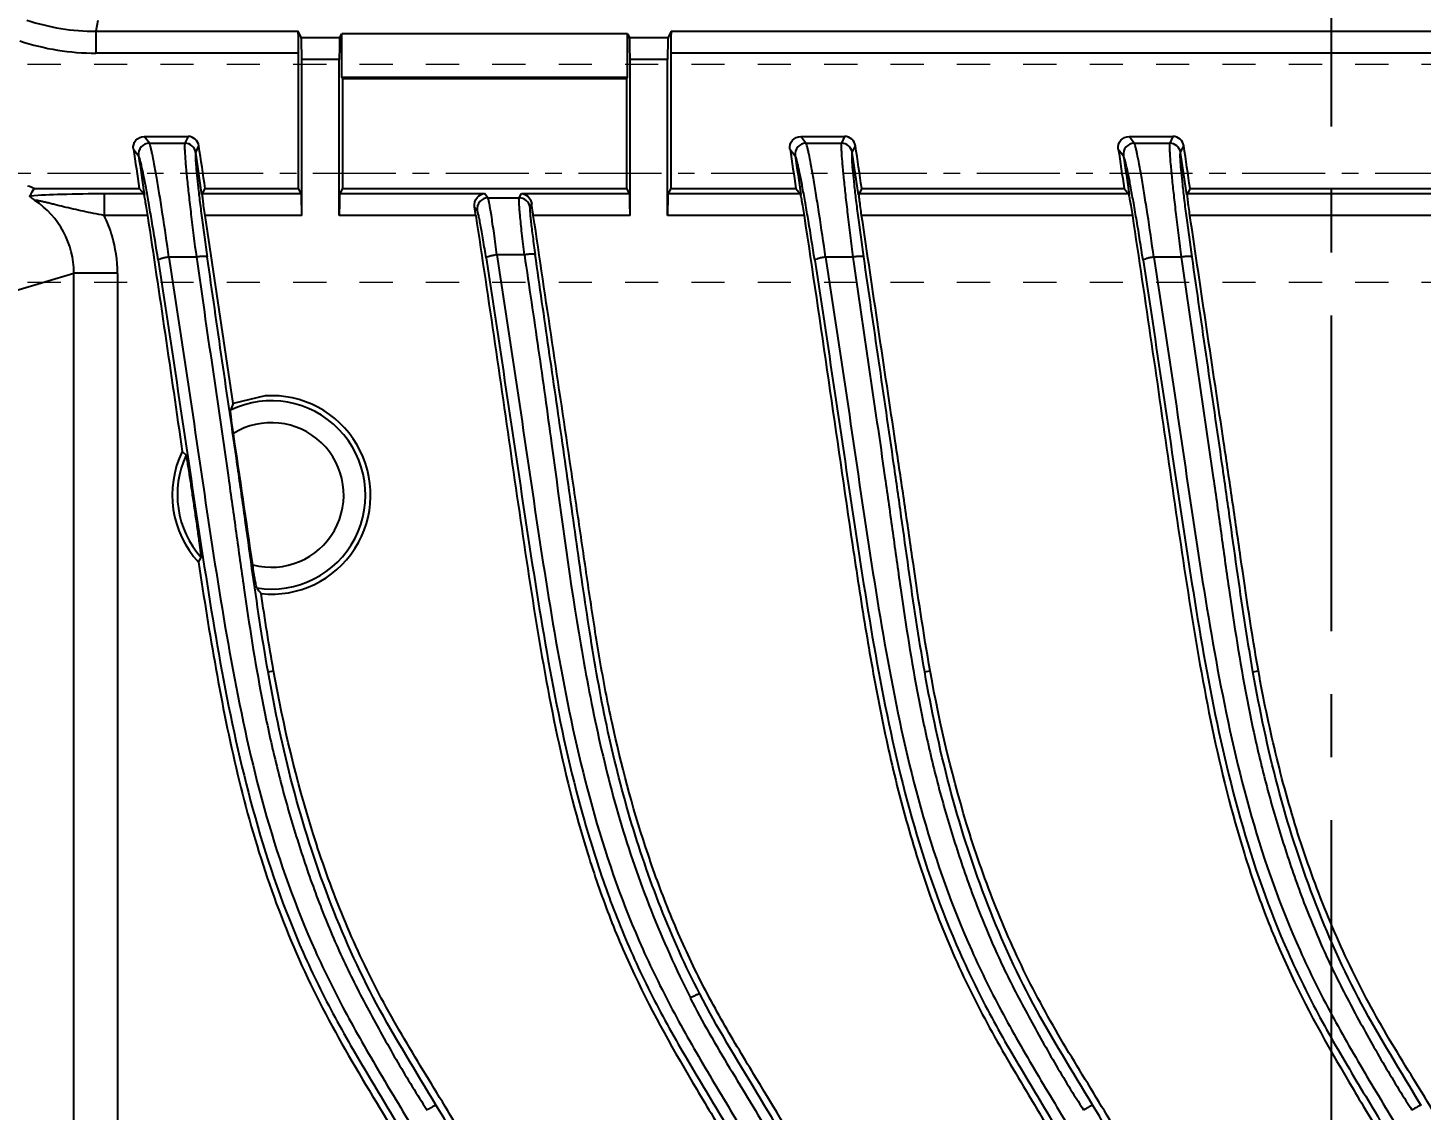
# Model space of a CAD drawing. Header units: millimetres. Extents: x -946 to 3963, y -10008 to 1396.
# Drawn here: x 1713.3 to 1777.3, y -3006.6 to -2956.9 of the extents above; entities that cross this region are included whole.
import ezdxf

# ---------------------------------------------------------------- set-up
doc = ezdxf.new("R2010")
doc.units = ezdxf.units.MM
doc.header["$LTSCALE"] = 16.335
doc.header["$PDMODE"] = 3
doc.header["$PDSIZE"] = 0.3125
doc.linetypes.add('CENTER', pattern=[0.6, 0.375, -0.075, 0.075, -0.075])
doc.linetypes.add('HIDDEN', pattern=[0.2, 0.1, -0.1])
doc.layers.get('0').update_dxf_attribs({"linetype": 'CONTINUOUS'})
doc.layers.get('Defpoints').update_dxf_attribs({"linetype": 'CONTINUOUS'})
doc.layers.add('cool', color=153, linetype='HIDDEN', lineweight=9)
doc.layers.add('DEFAULT_2', color=8, linetype='HIDDEN')
doc.layers.add('DIM', color=3, linetype='CONTINUOUS')
doc.styles.get("Standard").update_dxf_attribs({"font": 'txt', "width": 0.8})
doc.dimstyles.new('11', dxfattribs={"dimtxt": 10, "dimasz": 10, "dimexe": 0, "dimexo": 0, "dimgap": 0, "dimtad": 0, "dimzin": 0, "dimdsep": 46, "dimtxsty": 'Standard', "dimcen": 0, "dimclrd": 4, "dimclre": 4, "dimclrt": 6, "dimazin": 0, "dimtfac": 1, "dimtofl": 0, "dimtmove": 0, "dimatfit": 3, "dimfxl": 0, "dimtolj": 1, "dimtzin": 0, "dimarcsym": 0})

# ---------------------------------------------------------------- blocks, each defined once
blk = doc.blocks.new('02')
at = {"layer": 'cool', "ltscale": 0.932966}
for p, q in [((1262.524, -963.857), (1863.864, -963.857)), ((1262.524, -973.857), (1863.864, -973.857))]:
    blk.add_line(p, q, dxfattribs=at)
at = {"layer": 'cool', "color": 1, "linetype": 'CENTER', "ltscale": 0.621977}
blk.add_line((1248.194, -968.857), (1878.194, -968.857), dxfattribs=at)
blk = doc.blocks.new('*D220')
at = {"layer": 'Defpoints', "color": 0}
for p in [(1444.938, -2963.537), (1552.795, -2963.537), (1773.182, -3072.537)]:
    blk.add_point(p, dxfattribs=at)
at = {"layer": 'DIM', "color": 4, "lineweight": -2}
blk.add_line((1552.795, -2963.537), (1444.938, -2963.537), dxfattribs=at)
at = {"layer": 'DIM', "color": 6, "insert": (1434.938, -2963.537), "char_height": 6, "attachment_point": 5}
blk.add_mtext('\\A1;109.00', dxfattribs=at)
blk = doc.blocks.new('*D221')
at = {"layer": 'Defpoints', "color": 0}
for p in [(1444.938, -2912.537), (1518.182, -2912.537), (1773.182, -3072.537)]:
    blk.add_point(p, dxfattribs=at)
at = {"layer": 'DIM', "color": 4, "lineweight": -2}
blk.add_line((1518.182, -2912.537), (1444.938, -2912.537), dxfattribs=at)
at = {"layer": 'DIM', "color": 6, "insert": (1434.938, -2912.537), "char_height": 6, "attachment_point": 5}
blk.add_mtext('\\A1;160.00', dxfattribs=at)
blk = doc.blocks.new('*D222')
at = {"layer": 'Defpoints', "color": 0}
for p in [(1518.182, -2873.588), (1518.182, -2908.672), (1773.182, -3072.537)]:
    blk.add_point(p, dxfattribs=at)
at = {"layer": 'DIM', "color": 4, "lineweight": -2}
blk.add_line((1518.182, -2908.672), (1518.182, -2873.588), dxfattribs=at)
at = {"layer": 'DIM', "color": 6, "insert": (1518.182, -2862.388), "char_height": 6, "attachment_point": 5, "rotation": 90}
blk.add_mtext('\\A1;255.00', dxfattribs=at)
blk = doc.blocks.new('*D223')
at = {"layer": 'Defpoints', "color": 0}
for p in [(1547.057, -2873.588), (1547.057, -3057.537), (1773.182, -3072.537)]:
    blk.add_point(p, dxfattribs=at)
at = {"layer": 'DIM', "color": 4, "lineweight": -2}
blk.add_line((1547.057, -3057.537), (1547.057, -2873.588), dxfattribs=at)
at = {"layer": 'DIM', "color": 6, "insert": (1547.057, -2862.388), "char_height": 6, "attachment_point": 5, "rotation": 90}
blk.add_mtext('\\A1;226.13', dxfattribs=at)
blk = doc.blocks.new('*D224')
at = {"layer": 'Defpoints', "color": 0}
for p in [(1581.227, -2873.588), (1581.227, -3057.537), (1773.182, -3072.537)]:
    blk.add_point(p, dxfattribs=at)
at = {"layer": 'DIM', "color": 4, "lineweight": -2}
blk.add_line((1581.227, -3057.537), (1581.227, -2873.588), dxfattribs=at)
at = {"layer": 'DIM', "color": 6, "insert": (1581.227, -2863.188), "char_height": 6, "attachment_point": 5, "rotation": 90}
blk.add_mtext('\\A1;191.96', dxfattribs=at)
blk = doc.blocks.new('*D225')
at = {"layer": 'Defpoints', "color": 0}
for p in [(1773.182, -2873.588), (1773.182, -2908.672), (1773.182, -3072.537)]:
    blk.add_point(p, dxfattribs=at)
at = {"layer": 'DIM', "color": 4, "lineweight": -2}
blk.add_line((1773.182, -2908.672), (1773.182, -2873.588), dxfattribs=at)
at = {"layer": 'DIM', "color": 6, "insert": (1773.182, -2867.588), "char_height": 6, "attachment_point": 5, "rotation": 90}
blk.add_mtext('\\A1;0.00', dxfattribs=at)
blk = doc.blocks.new('*D226')
at = {"layer": 'Defpoints', "color": 0}
for p in [(2028.182, -2873.588), (2028.182, -2910.755), (1773.182, -3072.537)]:
    blk.add_point(p, dxfattribs=at)
at = {"layer": 'DIM', "color": 4, "lineweight": -2}
blk.add_line((2028.182, -2910.755), (2028.182, -2873.588), dxfattribs=at)
at = {"layer": 'DIM', "color": 6, "insert": (2028.182, -2862.388), "char_height": 6, "attachment_point": 5, "rotation": 90}
blk.add_mtext('\\A1;255.00', dxfattribs=at)
blk = doc.blocks.new('*D227')
at = {"layer": 'Defpoints', "color": 0}
for p in [(2039.182, -2912.537), (2096.69, -2912.537), (1773.182, -3072.537)]:
    blk.add_point(p, dxfattribs=at)
at = {"layer": 'DIM', "color": 4, "lineweight": -2}
blk.add_line((2039.182, -2912.537), (2096.69, -2912.537), dxfattribs=at)
at = {"layer": 'DIM', "color": 6, "insert": (2106.69, -2912.537), "char_height": 6, "attachment_point": 5}
blk.add_mtext('\\A1;160.00', dxfattribs=at)
blk = doc.blocks.new('*D228')
at = {"layer": 'Defpoints', "color": 0}
for p in [(2065.111, -2963.537), (2096.69, -2963.537), (1773.182, -3072.537)]:
    blk.add_point(p, dxfattribs=at)
at = {"layer": 'DIM', "color": 4, "lineweight": -2}
blk.add_line((2065.111, -2963.537), (2096.69, -2963.537), dxfattribs=at)
at = {"layer": 'DIM', "color": 6, "insert": (2106.69, -2963.537), "char_height": 6, "attachment_point": 5}
blk.add_mtext('\\A1;109.00', dxfattribs=at)

msp = doc.modelspace()

# ---------------------------------------------------------------- linework, layer by layer
at = {"color": 1, "linetype": 'CENTER', "ltscale": 2.363516}
msp.add_line((1773.182, -3262.537), (1773.182, -2882.537), dxfattribs=at)
at = {"color": 7, "linetype": 'Continuous'}
for p, q in [((1716.52, -2956.534), (1716.44, -2957.027)), ((1716.44, -2957.027), (1716.44, -2958.031)), ((1716.44, -2957.027), (1725.723, -2957.027)), ((1725.865, -2957.311), (1725.723, -2957.027)), ((1725.865, -2957.311), (1727.641, -2957.311)), ((1727.641, -2957.311), (1727.726, -2957.14)), ((1727.726, -2959.15), (1727.726, -2957.14)), ((1740.854, -2957.14), (1727.726, -2957.14)), ((1740.854, -2959.15), (1740.854, -2957.14)), ((1740.854, -2957.14), (1740.94, -2957.311)), ((1740.94, -2957.311), (1742.716, -2957.311)), ((1742.858, -2957.027), (1919.688, -2957.027)), ((1725.748, -2958.031), (1716.44, -2958.031)), ((1725.748, -2964.242), (1725.748, -2958.031)), ((1742.833, -2958.031), (1742.833, -2964.242)), ((1919.713, -2958.031), (1742.833, -2958.031)), ((1725.89, -2965.48), (1725.89, -2958.315)), ((1727.616, -2958.315), (1725.89, -2958.315)), ((1727.616, -2965.48), (1727.616, -2958.315)), ((1740.965, -2965.48), (1740.965, -2958.315)), ((1742.691, -2958.315), (1740.965, -2958.315)), ((1742.691, -2965.48), (1742.691, -2958.315)), ((1727.726, -2959.15), (1727.758, -2959.213)), ((1740.854, -2959.15), (1727.726, -2959.15)), ((1727.758, -2959.213), (1727.758, -2964.242)), ((1740.823, -2959.213), (1727.758, -2959.213)), ((1740.823, -2959.213), (1740.854, -2959.15)), ((1740.823, -2964.242), (1740.823, -2959.213)), ((1718.893, -2962.16), (1718.656, -2961.855)), ((1718.656, -2961.855), (1720.67, -2961.855)), ((1720.67, -2961.855), (1720.524, -2962.16)), ((1749.043, -2962.16), (1748.806, -2961.855)), ((1748.806, -2961.855), (1750.82, -2961.855)), ((1750.82, -2961.855), (1750.674, -2962.16)), ((1764.118, -2962.16), (1763.881, -2961.855)), ((1763.881, -2961.855), (1765.895, -2961.855)), ((1765.895, -2961.855), (1765.749, -2962.16)), ((1718.16, -2962.431), (1718.397, -2962.736)), ((1718.893, -2962.16), (1720.524, -2962.16)), ((1721.02, -2962.589), (1721.166, -2962.284)), ((1721.307, -2964.527), (1721.02, -2962.589)), ((1748.31, -2962.431), (1748.547, -2962.736)), ((1749.043, -2962.16), (1750.674, -2962.16)), ((1751.17, -2962.589), (1751.316, -2962.284)), ((1751.457, -2964.527), (1751.17, -2962.589)), ((1763.385, -2962.431), (1763.622, -2962.736)), ((1764.118, -2962.16), (1765.749, -2962.16)), ((1766.245, -2962.589), (1766.391, -2962.284)), ((1766.532, -2964.527), (1766.245, -2962.589)), ((1713.604, -2964.242), (1718.43, -2964.242)), ((1716.814, -2964.476), (1716.814, -2965.48)), ((1716.814, -2964.476), (1718.623, -2964.476)), ((1718.43, -2964.242), (1718.664, -2964.526)), ((1721.307, -2964.527), (1721.457, -2964.242)), ((1721.334, -2964.476), (1725.865, -2964.476)), ((1721.457, -2964.242), (1725.748, -2964.242)), ((1725.865, -2964.476), (1725.748, -2964.242)), ((1727.758, -2964.242), (1727.641, -2964.476)), ((1727.641, -2964.476), (1734.28, -2964.476)), ((1727.758, -2964.242), (1740.823, -2964.242)), ((1734.442, -2964.673), (1734.28, -2964.476)), ((1734.442, -2964.673), (1735.873, -2964.673)), ((1735.873, -2964.673), (1735.976, -2964.476)), ((1735.976, -2964.476), (1740.94, -2964.476)), ((1740.94, -2964.476), (1740.823, -2964.242)), ((1742.833, -2964.242), (1742.716, -2964.476)), ((1742.716, -2964.476), (1748.773, -2964.476)), ((1742.833, -2964.242), (1748.58, -2964.242)), ((1748.58, -2964.242), (1748.814, -2964.526)), ((1751.607, -2964.242), (1751.457, -2964.527)), ((1751.484, -2964.476), (1763.848, -2964.476)), ((1751.607, -2964.242), (1763.655, -2964.242)), ((1763.655, -2964.242), (1763.889, -2964.526)), ((1766.682, -2964.242), (1766.532, -2964.527)), ((1766.559, -2964.476), (1778.923, -2964.476)), ((1766.682, -2964.242), (1778.73, -2964.242)), ((1733.822, -2965.099), (1733.945, -2965.249)), ((1736.37, -2965.101), (1736.45, -2964.947)), ((1718.807, -2965.48), (1716.814, -2965.48)), ((1722.734, -2974.112), (1721.449, -2965.48)), ((1725.89, -2965.48), (1721.449, -2965.48)), ((1733.882, -2965.48), (1727.616, -2965.48)), ((1740.965, -2965.48), (1736.524, -2965.48)), ((1748.957, -2965.48), (1742.691, -2965.48)), ((1764.032, -2965.48), (1751.599, -2965.48)), ((1779.107, -2965.48), (1766.674, -2965.48)), ((1721.053, -2967.392), (1719.793, -2967.392)), ((1736.113, -2967.289), (1734.852, -2967.289)), ((1751.203, -2967.392), (1749.943, -2967.392)), ((1766.278, -2967.392), (1765.018, -2967.392)), ((1712.759, -2968.922), (1715.426, -2968.127)), ((1715.426, -3026.014), (1715.426, -2968.127)), ((1717.429, -2968.127), (1715.426, -2968.127)), ((1717.429, -2968.127), (1717.429, -3025.966)), ((1724.208, -2973.766), (1722.734, -2974.112)), ((1720.584, -2976.483), (1720.402, -2976.319)), ((1721.148, -2981.399), (1721.274, -2981.189)), ((1724.342, -2986.438), (1724.596, -2986.391)), ((1754.492, -2986.438), (1754.746, -2986.391)), ((1769.567, -2986.438), (1769.821, -2986.391))]:
    msp.add_line(p, q, dxfattribs=at)
for centre, radius, start, end in [((1716.45, -2946.929), 10.098, 251.62181, 269.94324), ((1716.444, -2946.973), 11.058, 251.58099, 269.98406), ((1720.67, -2962.357), 0.502, 8.39382, 90.0061), ((1750.82, -2962.357), 0.502, 8.39382, 90.0061), ((1765.895, -2962.357), 0.502, 8.39382, 90.0061), ((1718.895, -2962.664), 0.503, 90.1384, 188.25555), ((1720.522, -2962.665), 0.503, 8.59791, 89.92975), ((1749.045, -2962.664), 0.503, 90.1384, 188.25555), ((1750.672, -2962.665), 0.503, 8.59791, 89.92975), ((1764.12, -2962.664), 0.503, 90.1384, 188.25555), ((1765.747, -2962.665), 0.503, 8.5979, 89.92974), ((1734.443, -2965.176), 0.503, 90.13646, 188.33657), ((1735.872, -2965.176), 0.503, 8.56488, 89.92213), ((1711.433, -2968.123), 3.994, 359.94778, 56.50789), ((1707.029, -2969.49), 27.15, 8.49311, 9.3071), ((1711.41, -2968.132), 6.019, 16.60993, 26.1385), ((1711.381, -2968.133), 6.047, 0.0544, 16.54174), ((1724.499, -2978.312), 4.321, 261.07069, 115.73618), ((1739.937, -2980.547), 18.367, 159.48858, 160.50975), ((1724.499, -2978.312), 4.556, 264.02994, 93.65373), ((1724.499, -2978.312), 3.318, 254.96929, 121.82499), ((113.746, -3216.085), 1626.892, 8.289935, 8.504345), ((1724.499, -2978.312), 4.556, 154.05756, 222.65707), ((1724.499, -2978.312), 4.321, 154.96404, 221.74041), ((1738.046, -2972.108), 17.659, 216.37424, 217.43805)]:
    msp.add_arc(centre, radius, start, end, dxfattribs=at)
for centre, major_axis, ratio, start_param, end_param in [((1725.722, -2958.031), (0, 1.005), 0.026186, -1.570796, -0.05236), ((1725.864, -2958.315), (0, 1.005), 0.026186, -1.570796, -0.05236), ((1727.642, -2958.315), (0, 1.005), 0.026186, 0.05236, 1.570796), ((1740.939, -2958.315), (0, 1.005), 0.026186, -1.570796, -0.05236), ((1742.717, -2958.315), (0, 1.005), 0.026186, 0.05236, 1.570796), ((1742.859, -2958.031), (0, 1.005), 0.026186, 0.05236, 1.570796), ((3365.661, -2718.459), (-1649.642, 229.679), 0.999338, 0.285537, 0.286637), ((-3490.574, -3740.019), (4145.301, 3254.93), 0.999193, -0.518246, -0.51787), ((3395.811, -2718.459), (-1649.642, 229.679), 0.999338, 0.285537, 0.286637), ((-3460.424, -3740.019), (4145.301, 3254.93), 0.999193, -0.518246, -0.51787), ((3410.886, -2718.459), (-1649.642, 229.679), 0.999338, 0.285537, 0.286637), ((-3445.349, -3740.019), (4145.301, 3254.93), 0.999193, -0.518246, -0.51787), ((1712.026, -2967.947), (3.868, 1.153), 0.995859, 0.880655, 0.957387), ((1699.714, -2971.617), (13.933, 7.808), 0.126631, -0.272861, -0.177062), ((1725.864, -2965.48), (0, 1.005), 0.026186, -1.570796, -0.05236), ((1727.642, -2965.48), (0, 1.005), 0.026186, 0.05236, 1.570796), ((1740.939, -2965.48), (0, 1.005), 0.026186, -1.570796, -0.05236), ((1742.717, -2965.48), (0, 1.005), 0.026186, 0.05236, 1.570796)]:
    msp.add_ellipse(centre, major_axis=major_axis, ratio=ratio, start_param=start_param, end_param=end_param, dxfattribs=at)
for points, knots in [([(1718.16, -2962.431), (1718.14, -2962.293), (1718.224, -2961.985), (1718.517, -2961.855), (1718.656, -2961.855)], [0, 0, 0, 0, 0.500032, 1, 1, 1, 1]), ([(1748.31, -2962.431), (1748.29, -2962.293), (1748.374, -2961.985), (1748.667, -2961.855), (1748.806, -2961.855)], [0, 0, 0, 0, 0.500032, 1, 1, 1, 1]), ([(1763.385, -2962.431), (1763.365, -2962.293), (1763.449, -2961.985), (1763.742, -2961.855), (1763.881, -2961.855)], [0, 0, 0, 0, 0.500032, 1, 1, 1, 1]), ([(1719.296, -2967.532), (1719.203, -2966.93), (1719.064, -2966.059), (1718.874, -2964.954), (1718.748, -2964.254), (1718.636, -2963.672), (1718.541, -2963.226), (1718.474, -2962.944), (1718.427, -2962.799), (1718.408, -2962.751), (1718.397, -2962.736)], [0, 0, 0, 0, 0.374346, 0.541579, 0.688692, 0.811283, 0.905616, 0.969097, 0.988672, 1, 1, 1, 1]), ([(1719.793, -2967.392), (1719.7, -2966.735), (1719.56, -2965.785), (1719.371, -2964.577), (1719.244, -2963.812), (1719.131, -2963.176), (1719.047, -2962.737), (1718.987, -2962.466), (1718.952, -2962.324), (1718.923, -2962.227), (1718.905, -2962.176), (1718.893, -2962.16)], [0, 0, 0, 0, 0.375037, 0.542125, 0.689981, 0.812963, 0.906912, 0.942378, 0.969842, 0.989091, 1, 1, 1, 1]), ([(1720.524, -2962.16), (1720.517, -2962.176), (1720.513, -2962.228), (1720.509, -2962.325), (1720.514, -2962.466), (1720.528, -2962.737), (1720.563, -2963.177), (1720.624, -2963.813), (1720.706, -2964.579), (1720.846, -2965.787), (1720.966, -2966.736), (1721.053, -2967.392)], [0, 0, 0, 0, 0.010158, 0.028713, 0.055573, 0.090534, 0.183805, 0.306601, 0.45485, 0.622784, 1, 1, 1, 1]), ([(1721.02, -2962.589), (1721.013, -2962.605), (1721.009, -2962.653), (1721.006, -2962.744), (1721.011, -2962.875), (1721.025, -2963.125), (1721.06, -2963.528), (1721.121, -2964.11), (1721.203, -2964.811), (1721.343, -2965.916), (1721.463, -2966.784), (1721.55, -2967.384)], [0, 0, 0, 0, 0.010578, 0.029446, 0.056564, 0.091767, 0.185395, 0.307894, 0.455447, 0.623482, 1, 1, 1, 1]), ([(1749.446, -2967.532), (1749.353, -2966.93), (1749.214, -2966.059), (1749.024, -2964.954), (1748.898, -2964.254), (1748.786, -2963.672), (1748.691, -2963.226), (1748.624, -2962.944), (1748.577, -2962.799), (1748.558, -2962.751), (1748.547, -2962.736)], [0, 0, 0, 0, 0.374346, 0.541579, 0.688692, 0.811283, 0.905616, 0.969097, 0.988672, 1, 1, 1, 1]), ([(1749.943, -2967.392), (1749.85, -2966.735), (1749.71, -2965.785), (1749.521, -2964.577), (1749.394, -2963.812), (1749.281, -2963.176), (1749.197, -2962.737), (1749.137, -2962.466), (1749.102, -2962.324), (1749.073, -2962.227), (1749.055, -2962.176), (1749.043, -2962.16)], [0, 0, 0, 0, 0.375037, 0.542125, 0.689981, 0.812963, 0.906912, 0.942378, 0.969842, 0.989091, 1, 1, 1, 1]), ([(1750.674, -2962.16), (1750.667, -2962.176), (1750.663, -2962.228), (1750.659, -2962.325), (1750.664, -2962.466), (1750.678, -2962.738), (1750.713, -2963.177), (1750.774, -2963.812), (1750.856, -2964.577), (1750.996, -2965.786), (1751.116, -2966.735), (1751.203, -2967.392)], [0, 0, 0, 0, 0.010152, 0.028743, 0.055653, 0.090648, 0.183938, 0.30654, 0.454493, 0.622307, 1, 1, 1, 1]), ([(1751.7, -2967.384), (1751.614, -2966.784), (1751.494, -2965.916), (1751.354, -2964.811), (1751.272, -2964.111), (1751.21, -2963.528), (1751.172, -2963.083), (1751.155, -2962.801), (1751.159, -2962.654), (1751.164, -2962.606), (1751.17, -2962.589)], [0, 0, 0, 0, 0.376562, 0.544585, 0.692059, 0.814547, 0.908228, 0.970271, 0.989097, 1, 1, 1, 1]), ([(1764.521, -2967.532), (1764.428, -2966.93), (1764.289, -2966.059), (1764.099, -2964.954), (1763.973, -2964.254), (1763.861, -2963.672), (1763.766, -2963.226), (1763.699, -2962.944), (1763.652, -2962.799), (1763.633, -2962.751), (1763.622, -2962.736)], [0, 0, 0, 0, 0.374346, 0.541579, 0.688692, 0.811283, 0.905616, 0.969097, 0.988672, 1, 1, 1, 1]), ([(1765.018, -2967.392), (1764.925, -2966.735), (1764.785, -2965.785), (1764.596, -2964.577), (1764.469, -2963.812), (1764.356, -2963.176), (1764.272, -2962.737), (1764.212, -2962.466), (1764.177, -2962.324), (1764.148, -2962.227), (1764.13, -2962.176), (1764.118, -2962.16)], [0, 0, 0, 0, 0.375037, 0.542125, 0.689981, 0.812963, 0.906912, 0.942378, 0.969842, 0.989091, 1, 1, 1, 1]), ([(1765.749, -2962.16), (1765.742, -2962.176), (1765.738, -2962.228), (1765.734, -2962.325), (1765.739, -2962.466), (1765.753, -2962.738), (1765.788, -2963.177), (1765.849, -2963.812), (1765.931, -2964.577), (1766.071, -2965.786), (1766.191, -2966.735), (1766.278, -2967.392)], [0, 0, 0, 0, 0.010152, 0.028743, 0.055653, 0.090648, 0.183938, 0.30654, 0.454493, 0.622306, 1, 1, 1, 1]), ([(1766.775, -2967.384), (1766.689, -2966.784), (1766.569, -2965.916), (1766.429, -2964.811), (1766.347, -2964.111), (1766.285, -2963.528), (1766.247, -2963.083), (1766.23, -2962.801), (1766.234, -2962.654), (1766.239, -2962.606), (1766.245, -2962.589)], [0, 0, 0, 0, 0.376567, 0.544592, 0.692066, 0.814554, 0.908234, 0.970274, 0.989099, 1, 1, 1, 1]), ([(1713.636, -2964.793), (1713.599, -2964.763), (1713.535, -2964.713), (1713.454, -2964.645), (1713.412, -2964.61), (1713.394, -2964.579), (1713.398, -2964.573)], [0, 0, 0, 0, 0.441912, 0.75145, 0.930212, 1, 1, 1, 1]), ([(1713.398, -2964.573), (1713.886, -2964.531), (1715.026, -2964.492), (1716.165, -2964.477), (1716.814, -2964.476)], [0, 0, 0, 0, 0.429938, 1, 1, 1, 1]), ([(1718.623, -2964.476), (1718.629, -2964.484), (1718.636, -2964.517), (1718.653, -2964.578), (1718.672, -2964.674), (1718.706, -2964.854), (1718.752, -2965.126), (1718.788, -2965.356), (1718.807, -2965.48)], [0, 0, 0, 0, 0.029771, 0.093925, 0.190168, 0.315155, 0.632666, 1, 1, 1, 1]), ([(1721.449, -2965.48), (1721.431, -2965.357), (1721.398, -2965.127), (1721.363, -2964.855), (1721.344, -2964.674), (1721.334, -2964.578), (1721.333, -2964.517), (1721.329, -2964.485), (1721.334, -2964.476)], [0, 0, 0, 0, 0.369649, 0.688583, 0.81354, 0.909073, 0.971911, 1, 1, 1, 1]), ([(1733.822, -2965.099), (1733.796, -2964.942), (1733.883, -2964.628), (1734.159, -2964.486), (1734.28, -2964.476)], [0, 0, 0, 0, 0.567521, 1, 1, 1, 1]), ([(1734.852, -2967.289), (1734.808, -2966.959), (1734.746, -2966.482), (1734.659, -2965.876), (1734.602, -2965.494), (1734.549, -2965.177), (1734.509, -2964.933), (1734.472, -2964.776), (1734.457, -2964.693), (1734.442, -2964.673)], [0, 0, 0, 0, 0.376853, 0.544829, 0.692223, 0.814715, 0.908657, 0.970935, 1, 1, 1, 1]), ([(1736.113, -2967.289), (1736.072, -2966.96), (1736.019, -2966.483), (1735.955, -2965.877), (1735.917, -2965.494), (1735.891, -2965.177), (1735.87, -2964.934), (1735.87, -2964.777), (1735.863, -2964.695), (1735.873, -2964.673)], [0, 0, 0, 0, 0.378721, 0.547382, 0.69513, 0.817518, 0.910915, 0.972242, 1, 1, 1, 1]), ([(1735.976, -2964.476), (1736.081, -2964.484), (1736.315, -2964.585), (1736.434, -2964.817), (1736.45, -2964.947)], [0, 0, 0, 0, 0.447528, 1, 1, 1, 1]), ([(1748.773, -2964.476), (1748.779, -2964.484), (1748.786, -2964.517), (1748.803, -2964.578), (1748.822, -2964.674), (1748.856, -2964.854), (1748.902, -2965.126), (1748.938, -2965.356), (1748.957, -2965.48)], [0, 0, 0, 0, 0.029771, 0.093925, 0.190168, 0.315155, 0.632666, 1, 1, 1, 1]), ([(1751.599, -2965.48), (1751.581, -2965.357), (1751.548, -2965.127), (1751.513, -2964.855), (1751.494, -2964.674), (1751.484, -2964.578), (1751.483, -2964.517), (1751.479, -2964.485), (1751.484, -2964.476)], [0, 0, 0, 0, 0.369649, 0.688583, 0.81354, 0.909073, 0.971911, 1, 1, 1, 1]), ([(1763.848, -2964.476), (1763.854, -2964.484), (1763.861, -2964.517), (1763.878, -2964.578), (1763.897, -2964.674), (1763.931, -2964.854), (1763.977, -2965.126), (1764.013, -2965.356), (1764.032, -2965.48)], [0, 0, 0, 0, 0.029771, 0.093925, 0.190168, 0.315155, 0.632666, 1, 1, 1, 1]), ([(1766.674, -2965.48), (1766.656, -2965.357), (1766.623, -2965.127), (1766.588, -2964.855), (1766.569, -2964.674), (1766.559, -2964.578), (1766.558, -2964.517), (1766.554, -2964.485), (1766.559, -2964.476)], [0, 0, 0, 0, 0.369649, 0.688583, 0.81354, 0.909073, 0.971911, 1, 1, 1, 1]), ([(1716.814, -2965.48), (1716.493, -2965.423), (1716.019, -2965.329), (1715.402, -2965.19), (1714.965, -2965.085), (1714.614, -2964.999), (1714.346, -2964.932), (1714.158, -2964.887), (1713.983, -2964.848), (1713.848, -2964.819), (1713.754, -2964.802), (1713.699, -2964.793), (1713.663, -2964.791), (1713.641, -2964.788), (1713.636, -2964.793)], [0, 0, 0, 0, 0.30097, 0.445073, 0.583421, 0.715212, 0.778025, 0.837869, 0.893754, 0.943691, 0.964736, 0.982014, 0.994215, 1, 1, 1, 1]), ([(1734.355, -2967.429), (1734.313, -2967.154), (1734.249, -2966.757), (1734.163, -2966.253), (1734.105, -2965.934), (1734.053, -2965.67), (1734.012, -2965.466), (1733.975, -2965.335), (1733.96, -2965.265), (1733.945, -2965.249)], [0, 0, 0, 0, 0.375786, 0.543485, 0.690799, 0.81337, 0.907682, 0.970632, 1, 1, 1, 1]), ([(1736.37, -2965.101), (1736.359, -2965.118), (1736.367, -2965.188), (1736.367, -2965.318), (1736.388, -2965.522), (1736.414, -2965.786), (1736.452, -2966.106), (1736.515, -2966.61), (1736.57, -2967.007), (1736.61, -2967.281)], [0, 0, 0, 0, 0.02759, 0.089204, 0.182717, 0.305103, 0.452879, 0.621535, 1, 1, 1, 1]), ([(1736.524, -2965.48), (1736.517, -2965.433), (1736.491, -2965.256), (1736.467, -2965.078), (1736.45, -2964.947)], [0, 0, 0, 0, 0.262412, 1, 1, 1, 1]), ([(1718.807, -2965.48), (1719.077, -2967.286), (1719.62, -2970.897), (1720.142, -2974.512), (1720.402, -2976.319)], [0, 0, 0, 0, 0.5, 1, 1, 1, 1]), ([(1733.882, -2965.48), (1734.175, -2967.444), (1734.767, -2971.371), (1735.61, -2977.269), (1736.474, -2983.163), (1737.474, -2989.037), (1738.676, -2993.863), (1739.967, -2997.622), (1741.528, -3001.278), (1743.487, -3004.743), (1745.558, -3008.13), (1747.006, -3010.738), (1747.978, -3013.029), (1748.602, -3014.915), (1749.004, -3016.35), (1749.371, -3017.794), (1749.855, -3019.72), (1750.471, -3022.125), (1751.157, -3025.024), (1751.774, -3027.938), (1752.323, -3030.867), (1752.983, -3034.783), (1753.671, -3039.701), (1754.453, -3047.606), (1754.688, -3053.566), (1754.688, -3057.537)], [0, 0, 0, 0, 0.0625, 0.125001, 0.187501, 0.249999, 0.312486, 0.343746, 0.374998, 0.437485, 0.468746, 0.499994, 0.531265, 0.546891, 0.562515, 0.578148, 0.59378, 0.625028, 0.656277, 0.687529, 0.71878, 0.75003, 0.812529, 0.875027, 1, 1, 1, 1]), ([(1749.626, -3010.211), (1748.804, -3008.427), (1747.253, -3005.91), (1745.22, -3002.551), (1743.83, -2999.948), (1742.651, -2997.244), (1741.316, -2993.547), (1740.299, -2989.742), (1739.565, -2985.882), (1739.115, -2982.97), (1738.691, -2980.054), (1738.118, -2976.166), (1737.391, -2971.309), (1736.813, -2967.423), (1736.524, -2965.48)], [0, 0, 0, 0, 0.124968, 0.187471, 0.249981, 0.312485, 0.375011, 0.499984, 0.562492, 0.624994, 0.687498, 0.749998, 0.874999, 1, 1, 1, 1]), ([(1748.957, -2965.48), (1749.334, -2968), (1750.089, -2973.04), (1750.979, -2979.349), (1751.756, -2984.386), (1752.419, -2988.151), (1753.24, -2991.887), (1754.298, -2995.564), (1755.634, -2999.151), (1757.321, -3002.589), (1759.264, -3005.881), (1760.919, -3008.606), (1762.099, -3010.868), (1762.889, -3012.612), (1763.545, -3014.409), (1764.068, -3016.248), (1764.526, -3018.105), (1765.142, -3020.579), (1765.616, -3022.431), (1765.909, -3023.67)], [0, 0, 0, 0, 0.12498, 0.249959, 0.312449, 0.374945, 0.437436, 0.499938, 0.562453, 0.624936, 0.687442, 0.749933, 0.781237, 0.812515, 0.843731, 0.874966, 0.906252, 0.937524, 1, 1, 1, 1]), ([(1754.746, -2986.391), (1754.437, -2984.656), (1754.051, -2982.04), (1753.55, -2978.552), (1753.029, -2975.066), (1752.374, -2970.709), (1751.858, -2967.223), (1751.599, -2965.48)], [0, 0, 0, 0, 0.249993, 0.375006, 0.500007, 0.75, 1, 1, 1, 1]), ([(1764.032, -2965.48), (1764.325, -2967.444), (1764.917, -2971.371), (1765.76, -2977.269), (1766.624, -2983.163), (1767.624, -2989.037), (1768.826, -2993.863), (1770.117, -2997.622), (1771.678, -3001.278), (1773.637, -3004.743), (1775.708, -3008.13), (1777.156, -3010.738), (1778.128, -3013.029), (1778.752, -3014.915), (1779.154, -3016.35), (1779.521, -3017.794), (1780.005, -3019.72), (1780.621, -3022.125), (1781.307, -3025.024), (1781.924, -3027.938), (1782.473, -3030.867), (1783.133, -3034.783), (1783.821, -3039.701), (1784.603, -3047.606), (1784.838, -3053.566), (1784.838, -3057.537)], [0, 0, 0, 0, 0.0625, 0.125001, 0.187501, 0.249999, 0.312486, 0.343746, 0.374998, 0.437485, 0.468746, 0.499994, 0.531265, 0.546891, 0.562515, 0.578148, 0.59378, 0.625028, 0.656277, 0.687529, 0.71878, 0.75003, 0.812529, 0.875027, 1, 1, 1, 1]), ([(1769.821, -2986.391), (1769.512, -2984.656), (1769.126, -2982.04), (1768.624, -2978.552), (1768.104, -2975.066), (1767.449, -2970.709), (1766.933, -2967.223), (1766.674, -2965.48)], [0, 0, 0, 0, 0.249993, 0.375007, 0.500007, 0.75, 1, 1, 1, 1]), ([(1719.793, -2967.392), (1719.732, -2967.402), (1719.616, -2967.422), (1719.457, -2967.457), (1719.362, -2967.491), (1719.298, -2967.517), (1719.296, -2967.532)], [0, 0, 0, 0, 0.353351, 0.683295, 0.909106, 1, 1, 1, 1]), ([(1719.296, -2967.532), (1719.626, -2969.671), (1720.27, -2973.955), (1721.221, -2980.388), (1722.235, -2986.819), (1723.64, -2993.196), (1725.434, -2998.376), (1727.392, -3002.328), (1729.081, -3005.207), (1730.524, -3007.582), (1731.612, -3009.5), (1732.367, -3010.946), (1733.025, -3012.424), (1733.758, -3014.45), (1734.191, -3016.008), (1734.462, -3017.054)], [0, 0, 0, 0, 0.124113, 0.248438, 0.372918, 0.497386, 0.622517, 0.686027, 0.750068, 0.813847, 0.845375, 0.876538, 0.907362, 0.938077, 1, 1, 1, 1]), ([(1719.793, -2967.392), (1720.117, -2969.539), (1720.777, -2973.833), (1721.703, -2980.287), (1722.736, -2986.733), (1724.148, -2993.12), (1725.977, -2998.277), (1727.928, -3002.184), (1729.569, -3005.019), (1731.273, -3007.816), (1732.847, -3010.694), (1734.119, -3013.723), (1734.71, -3015.832), (1734.951, -3016.898)], [0, 0, 0, 0, 0.124554, 0.249247, 0.374075, 0.49903, 0.624085, 0.68669, 0.749322, 0.811958, 0.874644, 0.937301, 1, 1, 1, 1]), ([(1721.55, -2967.384), (1721.543, -2967.37), (1721.478, -2967.364), (1721.381, -2967.359), (1721.224, -2967.371), (1721.112, -2967.384), (1721.053, -2967.392)], [0, 0, 0, 0, 0.091037, 0.315006, 0.643546, 1, 1, 1, 1]), ([(1721.053, -2967.392), (1721.295, -2969.078), (1721.783, -2972.449), (1722.405, -2976.663), (1722.878, -2980.04), (1723.344, -2983.421), (1723.868, -2986.796), (1724.572, -2990.139), (1725.21, -2992.623), (1725.967, -2995.075), (1726.837, -2997.49), (1727.852, -2999.85), (1729.03, -3002.133), (1730.291, -3004.372), (1731.182, -3005.835), (1731.644, -3006.557)], [0, 0, 0, 0, 0.12462, 0.249353, 0.311759, 0.374191, 0.499128, 0.561647, 0.624186, 0.68676, 0.749379, 0.811989, 0.874638, 0.937324, 1, 1, 1, 1]), ([(1724.345, -2986.437), (1724.067, -2984.859), (1723.713, -2982.479), (1723.273, -2979.301), (1722.82, -2976.121), (1722.236, -2972.15), (1721.778, -2968.972), (1721.549, -2967.384)], [0, 0, 0, 0, 0.249623, 0.374726, 0.499874, 0.75007, 1, 1, 1, 1]), ([(1734.852, -2967.289), (1734.791, -2967.298), (1734.673, -2967.319), (1734.521, -2967.354), (1734.417, -2967.386), (1734.37, -2967.411), (1734.356, -2967.423), (1734.355, -2967.429)], [0, 0, 0, 0, 0.355041, 0.682443, 0.903736, 0.967093, 1, 1, 1, 1]), ([(1734.355, -2967.429), (1734.685, -2969.57), (1735.331, -2973.859), (1736.283, -2980.3), (1737.295, -2986.737), (1738.461, -2992.055), (1739.761, -2996.218), (1740.964, -2999.288), (1742.436, -3002.271), (1744.124, -3005.155), (1745.569, -3007.532), (1746.661, -3009.452), (1747.419, -3010.899), (1748.082, -3012.378), (1748.822, -3014.403), (1749.254, -3015.963), (1749.525, -3017.01)], [0, 0, 0, 0, 0.124105, 0.24842, 0.372893, 0.497352, 0.559752, 0.622534, 0.686027, 0.75006, 0.813845, 0.845382, 0.876556, 0.907381, 0.938084, 1, 1, 1, 1]), ([(1734.852, -2967.289), (1735.176, -2969.438), (1735.838, -2973.737), (1736.765, -2980.198), (1737.797, -2986.652), (1739.203, -2993.048), (1741.024, -2998.213), (1742.972, -3002.127), (1744.612, -3004.967), (1746.32, -3007.767), (1747.633, -3010.167), (1748.541, -3012.159), (1749.323, -3014.204), (1749.772, -3015.787), (1750.014, -3016.854)], [0, 0, 0, 0, 0.12455, 0.249238, 0.374062, 0.499014, 0.624065, 0.686669, 0.749299, 0.811934, 0.87462, 0.905953, 0.937302, 1, 1, 1, 1]), ([(1736.61, -2967.281), (1736.603, -2967.266), (1736.537, -2967.262), (1736.441, -2967.255), (1736.285, -2967.268), (1736.172, -2967.28), (1736.113, -2967.289)], [0, 0, 0, 0, 0.094637, 0.314799, 0.641607, 1, 1, 1, 1]), ([(1736.113, -2967.289), (1736.329, -2968.732), (1736.76, -2971.621), (1737.569, -2977.41), (1738.321, -2983.213), (1739.379, -2988.973), (1740.433, -2993.246), (1741.869, -2997.412), (1743.08, -3000.09), (1743.736, -3001.403)], [0, 0, 0, 0, 0.124656, 0.249405, 0.49918, 0.624228, 0.749397, 0.874644, 1, 1, 1, 1]), ([(1744.165, -3001.221), (1743.5, -2999.933), (1742.311, -2997.277), (1740.902, -2993.147), (1739.844, -2988.91), (1739.089, -2984.607), (1738.484, -2980.277), (1737.87, -2975.943), (1737.233, -2971.612), (1736.817, -2968.724), (1736.61, -2967.281)], [0, 0, 0, 0, 0.124409, 0.249329, 0.374193, 0.498973, 0.624161, 0.749525, 0.874822, 1, 1, 1, 1]), ([(1749.943, -2967.392), (1749.882, -2967.402), (1749.766, -2967.422), (1749.607, -2967.457), (1749.512, -2967.491), (1749.448, -2967.517), (1749.446, -2967.532)], [0, 0, 0, 0, 0.353351, 0.683295, 0.909106, 1, 1, 1, 1]), ([(1749.446, -2967.532), (1749.776, -2969.671), (1750.42, -2973.955), (1751.371, -2980.388), (1752.385, -2986.819), (1753.79, -2993.196), (1755.584, -2998.376), (1757.542, -3002.328), (1759.231, -3005.207), (1760.674, -3007.582), (1761.762, -3009.5), (1762.517, -3010.946), (1763.175, -3012.424), (1763.908, -3014.45), (1764.341, -3016.008), (1764.612, -3017.054)], [0, 0, 0, 0, 0.124113, 0.248438, 0.372918, 0.497386, 0.622517, 0.686027, 0.750068, 0.813847, 0.845375, 0.876538, 0.907362, 0.938077, 1, 1, 1, 1]), ([(1749.943, -2967.392), (1750.267, -2969.539), (1750.927, -2973.833), (1751.853, -2980.287), (1752.886, -2986.733), (1754.298, -2993.12), (1756.127, -2998.277), (1758.078, -3002.184), (1759.719, -3005.019), (1761.423, -3007.816), (1762.997, -3010.694), (1764.269, -3013.723), (1764.86, -3015.832), (1765.101, -3016.898)], [0, 0, 0, 0, 0.124554, 0.249247, 0.374075, 0.49903, 0.624085, 0.68669, 0.749322, 0.811958, 0.874644, 0.937301, 1, 1, 1, 1]), ([(1751.7, -2967.384), (1751.693, -2967.37), (1751.628, -2967.364), (1751.531, -2967.359), (1751.374, -2967.371), (1751.262, -2967.384), (1751.203, -2967.392)], [0, 0, 0, 0, 0.091037, 0.315006, 0.643546, 1, 1, 1, 1]), ([(1751.203, -2967.392), (1751.445, -2969.078), (1751.933, -2972.449), (1752.555, -2976.663), (1753.028, -2980.04), (1753.494, -2983.421), (1754.018, -2986.796), (1754.722, -2990.139), (1755.36, -2992.623), (1756.117, -2995.075), (1756.987, -2997.49), (1758.002, -2999.85), (1759.18, -3002.133), (1760.441, -3004.372), (1761.332, -3005.835), (1761.794, -3006.557)], [0, 0, 0, 0, 0.12462, 0.249353, 0.311759, 0.374191, 0.499128, 0.561647, 0.624186, 0.68676, 0.749379, 0.811989, 0.874638, 0.937324, 1, 1, 1, 1]), ([(1754.495, -2986.437), (1754.217, -2984.859), (1753.863, -2982.479), (1753.423, -2979.301), (1752.97, -2976.121), (1752.386, -2972.15), (1751.928, -2968.972), (1751.699, -2967.384)], [0, 0, 0, 0, 0.249623, 0.374726, 0.499874, 0.75007, 1, 1, 1, 1]), ([(1765.018, -2967.392), (1764.957, -2967.402), (1764.841, -2967.422), (1764.682, -2967.457), (1764.587, -2967.491), (1764.523, -2967.517), (1764.521, -2967.532)], [0, 0, 0, 0, 0.353351, 0.683295, 0.909106, 1, 1, 1, 1]), ([(1764.521, -2967.532), (1764.851, -2969.671), (1765.495, -2973.955), (1766.446, -2980.388), (1767.46, -2986.819), (1768.865, -2993.196), (1770.659, -2998.376), (1772.617, -3002.328), (1774.306, -3005.207), (1775.749, -3007.582), (1776.837, -3009.5), (1777.592, -3010.946), (1778.25, -3012.424), (1778.983, -3014.45), (1779.416, -3016.008), (1779.687, -3017.054)], [0, 0, 0, 0, 0.124113, 0.248438, 0.372918, 0.497386, 0.622517, 0.686027, 0.750068, 0.813847, 0.845375, 0.876538, 0.907362, 0.938077, 1, 1, 1, 1]), ([(1765.018, -2967.392), (1765.342, -2969.539), (1766.002, -2973.833), (1766.928, -2980.287), (1767.961, -2986.733), (1769.373, -2993.12), (1771.202, -2998.277), (1773.153, -3002.184), (1774.794, -3005.019), (1776.498, -3007.816), (1778.072, -3010.694), (1779.344, -3013.723), (1779.935, -3015.832), (1780.176, -3016.898)], [0, 0, 0, 0, 0.124554, 0.249247, 0.374075, 0.49903, 0.624085, 0.68669, 0.749322, 0.811958, 0.874644, 0.937301, 1, 1, 1, 1]), ([(1766.775, -2967.384), (1766.768, -2967.37), (1766.703, -2967.364), (1766.606, -2967.359), (1766.449, -2967.371), (1766.337, -2967.384), (1766.278, -2967.392)], [0, 0, 0, 0, 0.091037, 0.315006, 0.643546, 1, 1, 1, 1]), ([(1766.278, -2967.392), (1766.52, -2969.078), (1767.008, -2972.449), (1767.63, -2976.663), (1768.103, -2980.04), (1768.569, -2983.421), (1769.093, -2986.796), (1769.797, -2990.139), (1770.435, -2992.623), (1771.192, -2995.075), (1772.062, -2997.49), (1773.077, -2999.85), (1774.255, -3002.133), (1775.516, -3004.372), (1776.407, -3005.835), (1776.869, -3006.557)], [0, 0, 0, 0, 0.12462, 0.249353, 0.311759, 0.374191, 0.499128, 0.561647, 0.624186, 0.68676, 0.749379, 0.811989, 0.874638, 0.937324, 1, 1, 1, 1]), ([(1769.57, -2986.437), (1769.292, -2984.859), (1768.938, -2982.479), (1768.498, -2979.301), (1768.045, -2976.121), (1767.461, -2972.15), (1767.003, -2968.972), (1766.774, -2967.384)], [0, 0, 0, 0, 0.249623, 0.374726, 0.499874, 0.75007, 1, 1, 1, 1]), ([(1722.749, -2975.493), (1722.73, -2975.365), (1722.696, -2975.124), (1722.658, -2974.837), (1722.636, -2974.643), (1722.625, -2974.537), (1722.622, -2974.467), (1722.619, -2974.43), (1722.622, -2974.42)], [0, 0, 0, 0, 0.359109, 0.675552, 0.802627, 0.901708, 0.968528, 1, 1, 1, 1]), ([(1721.274, -2981.189), (1721.28, -2981.179), (1721.27, -2981.136), (1721.27, -2981.063), (1721.254, -2980.951), (1721.239, -2980.818), (1721.219, -2980.671), (1721.19, -2980.46), (1721.152, -2980.186), (1721.105, -2979.851), (1721.04, -2979.399), (1720.955, -2978.832), (1720.874, -2978.265), (1720.806, -2977.813), (1720.756, -2977.479), (1720.714, -2977.205), (1720.68, -2976.995), (1720.656, -2976.848), (1720.633, -2976.717), (1720.616, -2976.606), (1720.594, -2976.535), (1720.592, -2976.491), (1720.584, -2976.483)], [0, 0, 0, 0, 0.007424, 0.024485, 0.048553, 0.077396, 0.109002, 0.142326, 0.211895, 0.283309, 0.35538, 0.500061, 0.644742, 0.716817, 0.788238, 0.857817, 0.89114, 0.922716, 0.951521, 0.975557, 0.99259, 1, 1, 1, 1]), ([(1721.148, -2981.399), (1721.397, -2983.031), (1721.914, -2986.291), (1722.883, -2991.15), (1724.228, -2995.922), (1726.064, -3000.535), (1728.472, -3004.871), (1731.102, -3009.065), (1732.886, -3012.81), (1733.859, -3015.969), (1734.45, -3018.374), (1735.05, -3020.776), (1735.65, -3023.178), (1736.203, -3025.592), (1736.878, -3028.823), (1737.61, -3032.885), (1738.585, -3039.415), (1739.396, -3047.633), (1739.613, -3054.236), (1739.613, -3057.537)], [0, 0, 0, 0, 0.0625, 0.125002, 0.187503, 0.250009, 0.312503, 0.375007, 0.437516, 0.468747, 0.500022, 0.531287, 0.56253, 0.593777, 0.625031, 0.687532, 0.750032, 0.875016, 1, 1, 1, 1]), ([(1723.828, -2982.581), (1723.821, -2982.572), (1723.814, -2982.536), (1723.796, -2982.468), (1723.776, -2982.363), (1723.74, -2982.171), (1723.694, -2981.885), (1723.657, -2981.644), (1723.638, -2981.516)], [0, 0, 0, 0, 0.0315, 0.098356, 0.197462, 0.324542, 0.640951, 1, 1, 1, 1]), ([(1732.066, -3006.337), (1731.138, -3004.793), (1729.228, -3001.753), (1727.026, -2996.828), (1725.395, -2991.707), (1724.655, -2988.199), (1724.345, -2986.437)], [0, 0, 0, 0, 0.251356, 0.500346, 0.750399, 1, 1, 1, 1]), ([(1736.143, -3014.717), (1735.792, -3013.483), (1735.027, -3011.025), (1733.246, -3007.599), (1731.547, -3004.881), (1730.231, -3002.678), (1728.999, -3000.428), (1727.659, -2997.508), (1725.941, -2992.671), (1725.046, -2988.915), (1724.596, -2986.391)], [0, 0, 0, 0, 0.124984, 0.249993, 0.375021, 0.437529, 0.500043, 0.625064, 0.750088, 1, 1, 1, 1]), ([(1762.216, -3006.337), (1761.288, -3004.793), (1759.378, -3001.753), (1757.176, -2996.828), (1755.545, -2991.707), (1754.805, -2988.199), (1754.495, -2986.437)], [0, 0, 0, 0, 0.251356, 0.500346, 0.750399, 1, 1, 1, 1]), ([(1766.293, -3014.717), (1765.942, -3013.483), (1765.177, -3011.026), (1763.397, -3007.599), (1761.695, -3004.883), (1760.38, -3002.68), (1759.15, -3000.427), (1757.811, -2997.508), (1756.09, -2992.671), (1755.196, -2988.915), (1754.746, -2986.391)], [0, 0, 0, 0, 0.124983, 0.249982, 0.375002, 0.437509, 0.500033, 0.625041, 0.750074, 1, 1, 1, 1]), ([(1777.291, -3006.337), (1776.363, -3004.793), (1774.453, -3001.753), (1772.251, -2996.828), (1770.62, -2991.707), (1769.88, -2988.199), (1769.57, -2986.437)], [0, 0, 0, 0, 0.251356, 0.500346, 0.750399, 1, 1, 1, 1]), ([(1781.368, -3014.717), (1781.017, -3013.482), (1780.396, -3011.655), (1779.354, -3009.309), (1778.149, -3007.045), (1776.778, -3004.877), (1775.454, -3002.681), (1774.23, -3000.426), (1772.894, -2997.505), (1771.59, -2993.879), (1770.566, -2990.167), (1770.046, -2987.653), (1769.821, -2986.391)], [0, 0, 0, 0, 0.125078, 0.187598, 0.250004, 0.374923, 0.437417, 0.499911, 0.624947, 0.750014, 0.875034, 1, 1, 1, 1]), ([(1744.165, -3001.221), (1744.162, -3001.219), (1744.146, -3001.221), (1744.12, -3001.228), (1744.076, -3001.245), (1743.993, -3001.279), (1743.872, -3001.335), (1743.772, -3001.385), (1743.72, -3001.412)], [0, 0, 0, 0, 0.025828, 0.084307, 0.179183, 0.30736, 0.638172, 1, 1, 1, 1]), ([(1743.72, -3001.411), (1744.282, -3002.499), (1745.521, -3004.617), (1747.448, -3007.733), (1749.179, -3010.964), (1750.127, -3013.857), (1750.77, -3016.197), (1751.237, -3017.961), (1751.702, -3019.727), (1752.291, -3022.087), (1752.968, -3025.047), (1753.692, -3028.613), (1754.331, -3032.189), (1755.071, -3036.973), (1755.785, -3042.986), (1756.302, -3050.246), (1756.416, -3055.104), (1756.416, -3057.537)], [0, 0, 0, 0, 0.062992, 0.126103, 0.188667, 0.250948, 0.282224, 0.313545, 0.34487, 0.376183, 0.4387, 0.501073, 0.563368, 0.625617, 0.750098, 0.874798, 1, 1, 1, 1]), ([(1749.323, -3010.348), (1748.591, -3008.748), (1746.794, -3005.738), (1744.961, -3002.762), (1744.165, -3001.221)], [0, 0, 0, 0, 0.503559, 1, 1, 1, 1]), ([(1732.066, -3006.336), (1732.062, -3006.334), (1732.047, -3006.34), (1732.021, -3006.348), (1731.98, -3006.368), (1731.903, -3006.406), (1731.788, -3006.47), (1731.693, -3006.525), (1731.643, -3006.555)], [0, 0, 0, 0, 0.027259, 0.087125, 0.179742, 0.304516, 0.633482, 1, 1, 1, 1]), ([(1735.823, -3014.812), (1735.612, -3014.07), (1735.169, -3012.588), (1734.324, -3010.418), (1733.254, -3008.344), (1732.467, -3007.003), (1732.066, -3006.337)], [0, 0, 0, 0, 0.248485, 0.498636, 0.749418, 1, 1, 1, 1]), ([(1762.216, -3006.336), (1762.212, -3006.334), (1762.197, -3006.34), (1762.171, -3006.348), (1762.13, -3006.368), (1762.053, -3006.406), (1761.938, -3006.47), (1761.843, -3006.525), (1761.793, -3006.555)], [0, 0, 0, 0, 0.027259, 0.087125, 0.179742, 0.304516, 0.633482, 1, 1, 1, 1]), ([(1765.973, -3014.812), (1765.762, -3014.07), (1765.319, -3012.588), (1764.474, -3010.418), (1763.404, -3008.344), (1762.617, -3007.003), (1762.216, -3006.337)], [0, 0, 0, 0, 0.248485, 0.498636, 0.749418, 1, 1, 1, 1]), ([(1777.291, -3006.336), (1777.287, -3006.334), (1777.272, -3006.34), (1777.246, -3006.348), (1777.205, -3006.367), (1777.128, -3006.406), (1777.013, -3006.469), (1776.918, -3006.525), (1776.868, -3006.555)], [0, 0, 0, 0, 0.027259, 0.087125, 0.179742, 0.304516, 0.633482, 1, 1, 1, 1])]:
    msp.add_open_spline(points, degree=3, knots=knots, dxfattribs=at)
for points in [[(1718.397, -2962.736), (1718.486, -2963.333), (1718.575, -2963.93), (1718.664, -2964.526)], [(1748.547, -2962.736), (1748.636, -2963.333), (1748.725, -2963.93), (1748.814, -2964.526)], [(1763.622, -2962.736), (1763.711, -2963.333), (1763.8, -2963.93), (1763.889, -2964.526)], [(1724.596, -2986.391), (1724.386, -2985.212), (1724.201, -2984.028), (1724.025, -2982.843)]]:
    msp.add_open_spline(points, degree=3, dxfattribs=at)
at = {"layer": 'DEFAULT_2', "color": 8, "linetype": 'HIDDEN'}
msp.add_line((1742.858, -2957.027), (1742.716, -2957.311), dxfattribs=at)

# ---------------------------------------------------------------- block references
msp.add_blockref('02', (209.988, -1994.68))

# ---------------------------------------------------------------- dimensions: what is measured, and where the dimension line sits
at = {"layer": 'DIM'}
for feature_location, offset, dtype, origin, picture, middle in [((1518.182, -2908.672), (0, 35.084), 1, (1773.182, -3072.537), '*D222', (1518.182, -2862.388)), ((1547.056771881, -3057.53695203), (0, 183.94916968), 1, (1773.181771881, -3072.537106506), '*D223', (1547.056771881, -2862.38778235)), ((2028.182, -2910.755), (0, 37.167), 1, (1773.182, -3072.537), '*D226', (2028.182, -2862.388)), ((1581.226771881, -3057.53695203), (0, 183.94916968), 1, (1773.181771881, -3072.537106506), '*D224', (1581.226771881, -2863.18778235)), ((1773.181771881, -2908.672129528), (0, 35.084347178), 1, (1773.181771881, -3072.537106506), '*D225', (1773.181771881, -2867.58778235)), ((1518.182, -2912.537), (-73.243, 0), 0, (1773.182, -3072.537), '*D221', (1434.938, -2912.537)), ((2039.182, -2912.537), (57.508, 0), 0, (1773.182, -3072.537), '*D227', (2106.69, -2912.537)), ((1552.795, -2963.537), (-107.856, 0), 0, (1773.182, -3072.537), '*D220', (1434.938, -2963.537)), ((2065.111, -2963.537), (31.578, 0), 0, (1773.182, -3072.537), '*D228', (2106.69, -2963.537))]:
    dim = msp.add_ordinate_dim(feature_location=feature_location, offset=offset, dtype=dtype, origin=origin, dimstyle='11', override={"dimtxt": 6, "dimasz": 2}, dxfattribs=at)
    dim.commit()
    dim.dimension.update_dxf_attribs({"geometry": picture, "text_midpoint": middle})

doc.saveas('drawing.dxf')
